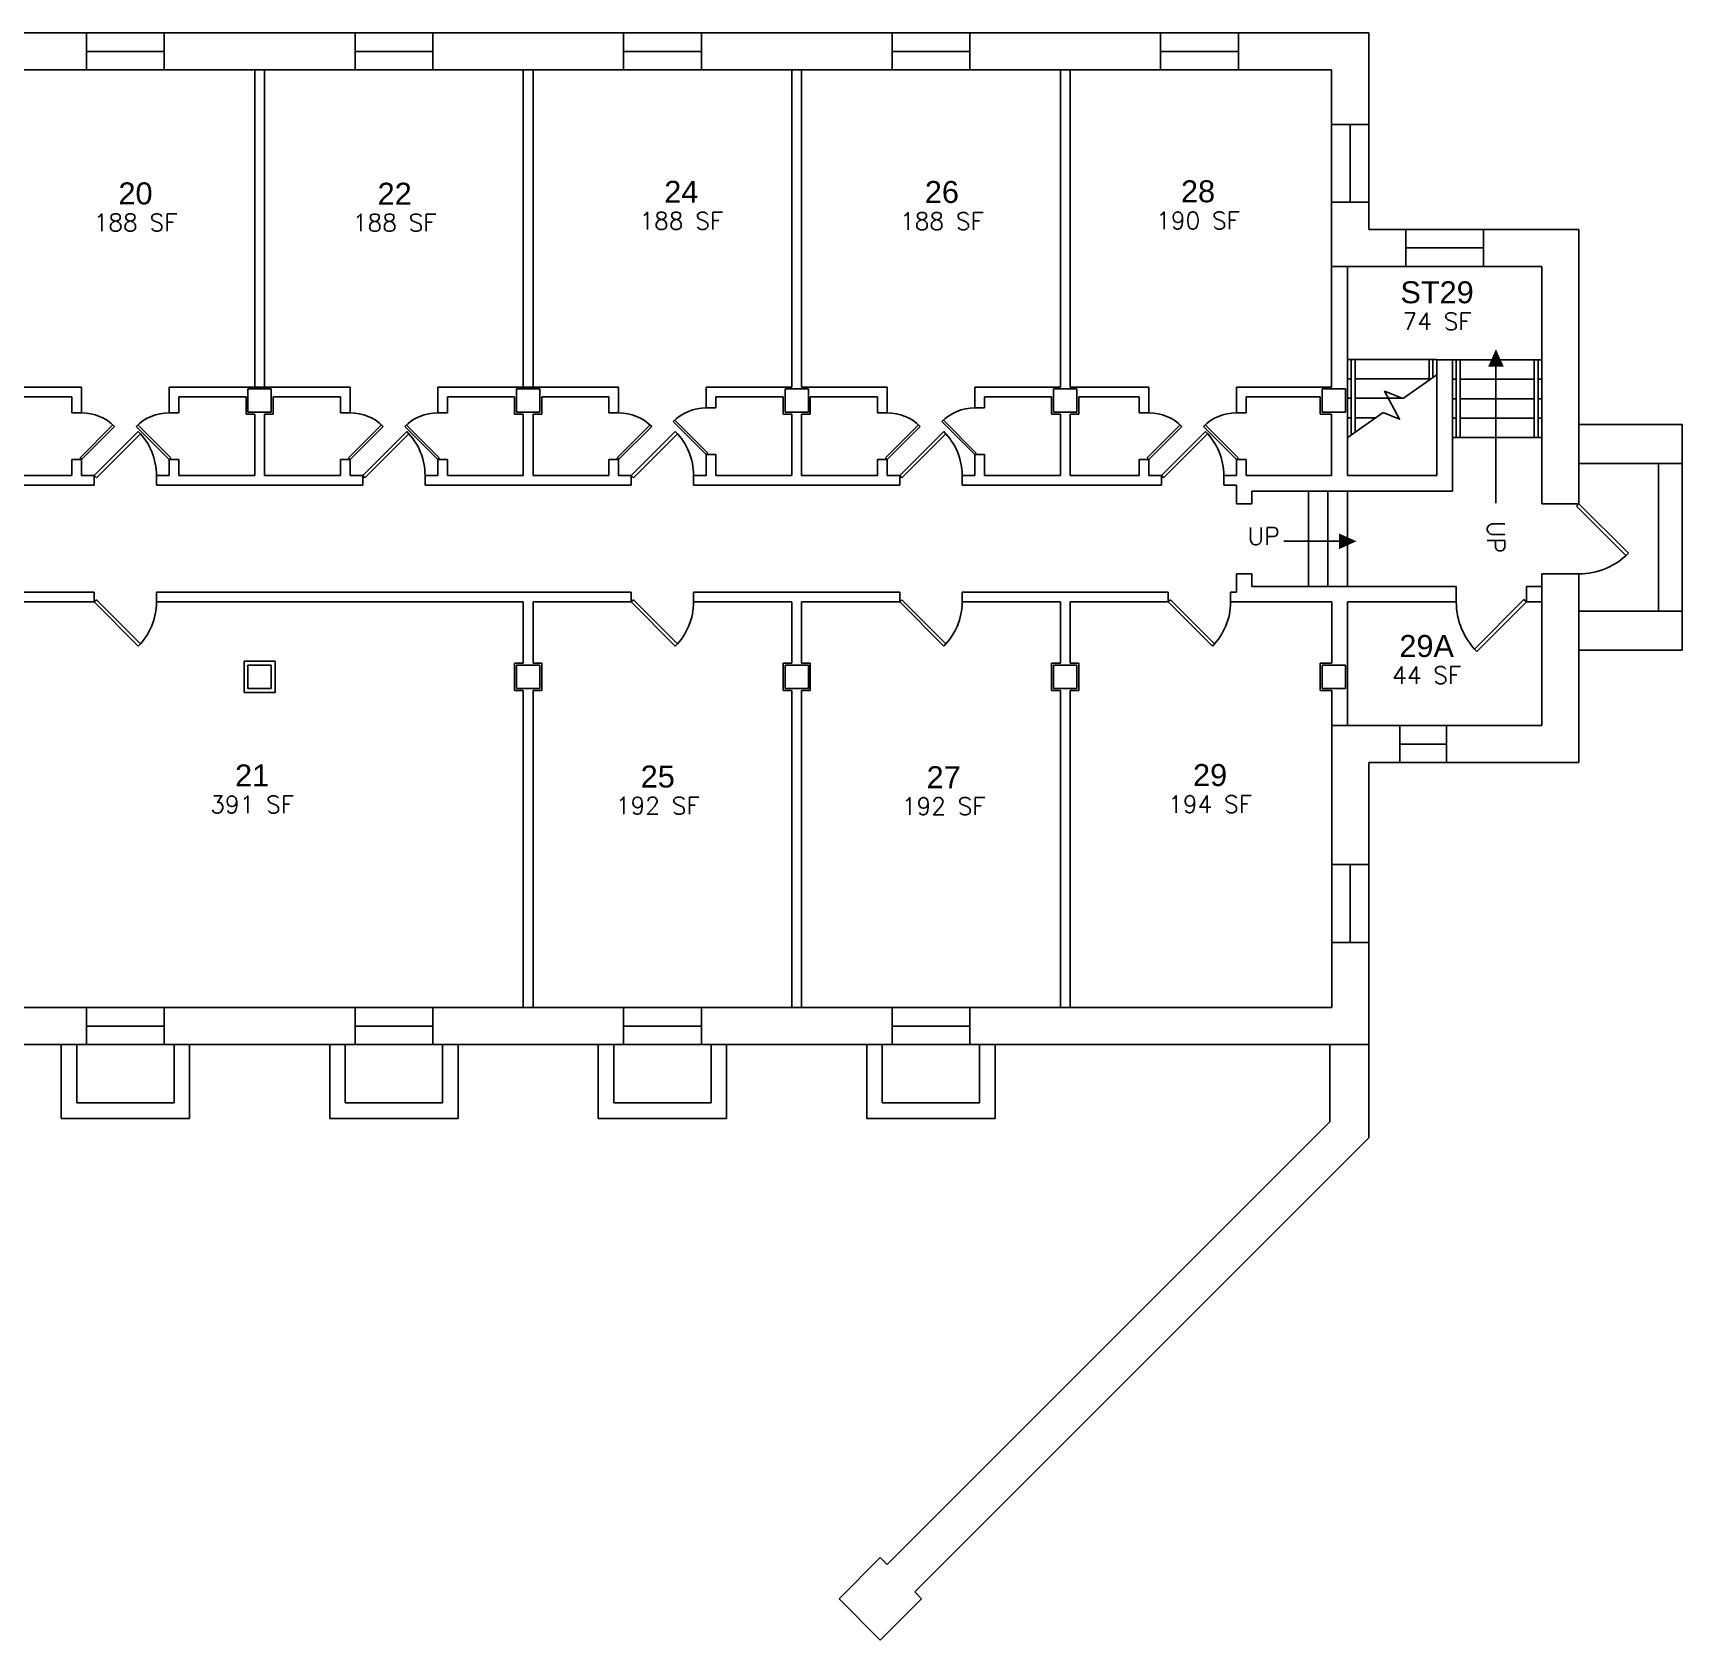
# Model space of a CAD drawing. Header units: inches. Extents: x -346 to 2997, y 75 to 2144.
# Drawn here: x 2149 to 2997, y 1197 to 2024 of the extents above; entities that cross this region are included whole.
import ezdxf
from ezdxf.enums import TextEntityAlignment as Align

# ---------------------------------------------------------------- set-up
doc = ezdxf.new("R2010")
doc.units = ezdxf.units.IN
doc.header["$MEASUREMENT"] = 0
doc.layers.get('0').update_dxf_attribs({"linetype": 'CONTINUOUS'})
for name, color, linetype in [('A-DOOR', 2, 'CONTINUOUS'), ('A-FLOR-LEVL', 3, 'CONTINUOUS'), ('A-GLAZ', 2, 'CONTINUOUS'), ('A-SPAC-ANOT', 4, 'CONTINUOUS'), ('A-SPAC-RMNO', 4, 'CONTINUOUS'), ('A-SPAC-RMTW', 4, 'CONTINUOUS'), ('A-WALL', 7, 'CONTINUOUS'), ('L-SITE', 1, 'CONTINUOUS'), ('S-COLS', 5, 'CONTINUOUS')]:
    doc.layers.add(name, color=color, linetype=linetype)
doc.styles.add('FAI1', font='arial.ttf')
doc.styles.add('ROMANS', font='romans.shx')
doc.styles.add('simplex', font='simplex.shx')

# ---------------------------------------------------------------- blocks, each defined once
blk = doc.blocks.new('ARR')
blk.add_line((0, 0), (0, -70.14275))
blk.add_solid([(-4, 0), (4, 0), (0, 8.96525)])
blk = doc.blocks.new('AWI002')
blk.add_line((-0.5, -1), (0.5, -1))
blk = doc.blocks.new('ADO001')
for p, q in [((0.207106, 0.707105), (-0.499999, 0)), ((-0.465625, -0.034373), (0.240643, 0.671896)), ((-0.499999, 0), (-0.465625, -0.034373))]:
    blk.add_line(p, q)
blk.add_arc((-0.499999, 0), 0.999997, 0, 45)
blk = doc.blocks.new('ADO101')
for p, q in [((0.465624, -0.034373), (-0.240645, 0.671896)), ((-0.207108, 0.707105), (0.499997, 0)), ((0.499997, 0), (0.465624, -0.034373))]:
    blk.add_line(p, q)
blk.add_arc((0.499997, 0), 0.999997, 135, 180)
blk = doc.blocks.new('FMGRM1')
at = {"style": 'FAI1'}
for tag, p in [('DATA1', (0, -0.284)), ('DATA2', (0, -0.443)), ('DATA3', (0, -0.602)), ('DATA4', (0, -0.762)), ('DATA5', (0, -0.921))]:
    blk.add_attdef(tag, text='', height=0.117, dxfattribs=at).set_placement(p, align=Align.CENTER)
at = {"layer": 'A-SPAC-RMNO', "style": 'FAI1'}
blk.add_attdef('RMNUMB', text='', height=0.16, dxfattribs=at).set_placement((0, 0), align=Align.MIDDLE)

msp = doc.modelspace()

# ---------------------------------------------------------------- linework, layer by layer
at = {"layer": 'A-FLOR-LEVL'}
for p, q in [((2824.71, 1855.77), (2870.71, 1855.77)), ((2826.71, 1816.86), (2826.71, 1855.77)), ((2828.71, 1818.27), (2828.71, 1855.77)), ((2853.52, 1835.77), (2870.71, 1847.89)), ((2866.71, 1845.07), (2866.71, 1855.56)), ((2868.71, 1846.48), (2868.71, 1855.56)), ((2924.71, 1855.56), (2878.71, 1855.56)), ((2880.71, 1815.56), (2880.71, 1855.56)), ((2882.71, 1815.56), (2882.71, 1855.56)), ((2920.71, 1815.56), (2920.71, 1855.56)), ((2922.71, 1815.56), (2922.71, 1855.56)), ((2824.71, 1845.77), (2826.71, 1845.77)), ((2828.71, 1845.77), (2866.71, 1845.77)), ((2880.71, 1845.56), (2878.71, 1845.56)), ((2920.71, 1845.56), (2882.71, 1845.56)), ((2924.71, 1845.56), (2922.71, 1845.56)), ((2824.71, 1835.77), (2826.71, 1835.77)), ((2828.71, 1835.77), (2853.52, 1835.77)), ((2880.71, 1835.56), (2878.71, 1835.56)), ((2920.71, 1835.56), (2882.71, 1835.56)), ((2924.71, 1835.56), (2922.71, 1835.56)), ((2824.71, 1825.77), (2826.71, 1825.77)), ((2825.16, 1815.77), (2843.07, 1828.39)), ((2828.71, 1825.77), (2839.34, 1825.77)), ((2880.71, 1825.56), (2878.71, 1825.56)), ((2920.71, 1825.56), (2882.71, 1825.56)), ((2924.71, 1825.56), (2922.71, 1825.56)), ((2924.71, 1815.56), (2878.71, 1815.56)), ((2804.71, 1788.06), (2804.71, 1739.06)), ((2814.71, 1788.06), (2814.71, 1739.06)), ((2824.71, 1788.06), (2824.71, 1739.06)), ((2820.47, 1762.27), (2792.1, 1762.27))]:
    msp.add_line(p, q, dxfattribs=at)
msp.add_lwpolyline([(2843.07, 1828.39), (2851.57, 1824.99), (2843.86, 1839.38), (2852.81, 1835.78)], dxfattribs=at)
msp.add_solid([(2820.47, 1766.27), (2820.47, 1758.27), (2829.44, 1762.27)], dxfattribs=at)
at = {"layer": 'A-GLAZ'}
for p, q in [((2216.71, 2023.56), (2176.71, 2023.56)), ((2354.71, 2023.56), (2314.71, 2023.56)), ((2492.71, 2023.56), (2452.71, 2023.56)), ((2630.71, 2023.56), (2590.71, 2023.56)), ((2768.71, 2023.56), (2728.71, 2023.56)), ((2216.71, 2004.56), (2176.71, 2004.56)), ((2354.71, 2004.56), (2314.71, 2004.56)), ((2492.71, 2004.56), (2452.71, 2004.56)), ((2630.71, 2004.56), (2590.71, 2004.56)), ((2768.71, 2004.56), (2728.71, 2004.56)), ((2816.53, 1936.56), (2816.53, 1976.56)), ((2835.71, 1936.56), (2835.71, 1976.56)), ((2894.71, 1922.56), (2854.71, 1922.56)), ((2894.71, 1903.56), (2854.71, 1903.56)), ((2875.71, 1667.56), (2851.71, 1667.56)), ((2875.71, 1648.56), (2851.71, 1648.56)), ((2816.71, 1556.06), (2816.71, 1596.06)), ((2835.71, 1556.06), (2835.71, 1596.06)), ((2176.71, 1522.56), (2216.71, 1522.56)), ((2314.71, 1522.56), (2354.71, 1522.56)), ((2452.71, 1522.56), (2492.71, 1522.56)), ((2590.71, 1522.56), (2630.71, 1522.56)), ((2176.71, 1503.56), (2216.71, 1503.56)), ((2314.71, 1503.56), (2354.71, 1503.56)), ((2452.71, 1503.56), (2492.71, 1503.56)), ((2590.71, 1503.56), (2630.71, 1503.56))]:
    msp.add_line(p, q, dxfattribs=at)
at = {"layer": 'A-WALL'}
for p, q in [((917.71, 2023.56), (2835.71, 2023.56)), ((2176.71, 2023.56), (2176.71, 2004.56)), ((2216.71, 2023.56), (2216.71, 2004.56)), ((2314.71, 2004.56), (2314.71, 2023.56)), ((2354.71, 2004.56), (2354.71, 2023.56)), ((2452.71, 2023.56), (2452.71, 2004.56)), ((2492.71, 2023.56), (2492.71, 2004.56)), ((2590.71, 2004.56), (2590.71, 2023.56)), ((2630.71, 2004.56), (2630.71, 2023.56)), ((2728.71, 2023.56), (2728.71, 2004.56)), ((2768.71, 2023.56), (2768.71, 2004.56)), ((2835.71, 1922.56), (2835.71, 2023.56)), ((2816.53, 2004.56), (915.71, 2004.56)), ((2263.21, 2004.56), (2263.21, 1841.56)), ((2268.21, 2004.56), (2268.21, 1841.56)), ((2401.21, 2004.56), (2401.21, 1841.56)), ((2406.21, 2004.56), (2406.21, 1841.56)), ((2539.21, 2004.56), (2539.21, 1841.56)), ((2544.21, 2004.56), (2544.21, 1841.56)), ((2677.21, 2004.56), (2677.21, 1841.56)), ((2682.21, 2004.56), (2682.21, 1841.56)), ((2816.53, 1841.56), (2816.53, 2004.56)), ((2816.53, 1976.56), (2835.71, 1976.56)), ((2816.53, 1936.56), (2835.71, 1936.56)), ((2943.71, 1922.56), (2835.71, 1922.56)), ((2854.71, 1903.56), (2854.71, 1922.56)), ((2894.71, 1903.56), (2894.71, 1922.56)), ((2943.71, 1781.56), (2943.71, 1922.56)), ((2924.71, 1903.56), (2816.53, 1903.56)), ((2824.71, 1796.06), (2824.71, 1903.56)), ((2924.71, 1781.56), (2924.71, 1903.56)), ((2878.71, 1855.56), (2870.27, 1855.56)), ((2870.71, 1796.06), (2870.71, 1855.56)), ((2878.71, 1788.06), (2878.71, 1855.56)), ((2130.21, 1841.56), (2174.21, 1841.56)), ((2174.21, 1841.56), (2174.21, 1828.31)), ((2219.21, 1841.56), (2263.21, 1841.56)), ((2219.21, 1841.56), (2219.21, 1828.31)), ((2272.71, 1841.56), (2258.71, 1841.56)), ((2268.21, 1841.56), (2312.21, 1841.56)), ((2312.21, 1841.56), (2312.21, 1828.31)), ((2357.21, 1841.56), (2401.21, 1841.56)), ((2357.21, 1841.56), (2357.21, 1828.31)), ((2410.71, 1841.56), (2396.71, 1841.56)), ((2406.21, 1841.56), (2450.21, 1841.56)), ((2450.21, 1841.56), (2450.21, 1828.31)), ((2495.21, 1841.56), (2539.21, 1841.56)), ((2495.21, 1841.56), (2495.21, 1830.81)), ((2539.21, 1841.56), (2534.71, 1841.56)), ((2544.21, 1841.56), (2588.21, 1841.56)), ((2548.71, 1841.56), (2544.21, 1841.56)), ((2588.21, 1841.56), (2588.21, 1828.31)), ((2633.21, 1841.56), (2633.21, 1830.81)), ((2677.21, 1841.56), (2633.21, 1841.56)), ((2673.71, 1841.56), (2677.21, 1841.56)), ((2686.71, 1841.56), (2682.21, 1841.56)), ((2682.21, 1841.56), (2722.71, 1841.56)), ((2722.71, 1841.56), (2722.71, 1828.31)), ((2767.71, 1841.56), (2767.71, 1828.31)), ((2767.71, 1841.56), (2816.53, 1841.56)), ((2816.53, 1841.56), (2810.71, 1841.56)), ((2134.71, 1836.56), (2169.21, 1836.56)), ((2169.21, 1836.56), (2169.21, 1828.31)), ((2224.21, 1836.56), (2258.71, 1836.56)), ((2224.21, 1836.56), (2224.21, 1828.31)), ((2258.71, 1836.56), (2258.71, 1827.56)), ((2272.71, 1827.56), (2272.71, 1836.56)), ((2272.71, 1836.56), (2307.21, 1836.56)), ((2307.21, 1836.56), (2307.21, 1828.31)), ((2362.21, 1836.56), (2396.71, 1836.56)), ((2362.21, 1836.56), (2362.21, 1828.31)), ((2396.71, 1836.56), (2396.71, 1827.56)), ((2410.71, 1827.56), (2410.71, 1836.56)), ((2410.71, 1836.56), (2445.21, 1836.56)), ((2445.21, 1836.56), (2445.21, 1828.31)), ((2500.21, 1830.81), (2495.21, 1830.81)), ((2500.21, 1836.56), (2534.71, 1836.56)), ((2500.21, 1836.56), (2500.21, 1830.81)), ((2534.71, 1836.56), (2534.71, 1827.56)), ((2548.71, 1836.56), (2583.21, 1836.56)), ((2548.71, 1827.56), (2548.71, 1836.56)), ((2583.21, 1836.56), (2583.21, 1828.31)), ((2638.21, 1830.81), (2633.21, 1830.81)), ((2638.21, 1836.56), (2638.21, 1830.81)), ((2638.21, 1836.56), (2672.71, 1836.56)), ((2672.71, 1836.56), (2672.71, 1827.56)), ((2686.71, 1836.56), (2717.71, 1836.56)), ((2686.71, 1827.56), (2686.71, 1836.56)), ((2717.71, 1836.56), (2717.71, 1828.31)), ((2772.71, 1836.56), (2772.71, 1828.31)), ((2772.71, 1836.56), (2810.71, 1836.56)), ((2810.71, 1836.56), (2810.71, 1827.56)), ((2174.21, 1828.31), (2169.21, 1828.31)), ((2224.21, 1828.31), (2219.21, 1828.31)), ((2258.71, 1827.56), (2263.21, 1827.56)), ((2263.21, 1827.56), (2263.21, 1796.06)), ((2268.21, 1827.56), (2268.21, 1796.06)), ((2268.21, 1827.56), (2272.71, 1827.56)), ((2312.21, 1828.31), (2307.21, 1828.31)), ((2362.21, 1828.31), (2357.21, 1828.31)), ((2396.71, 1827.56), (2401.21, 1827.56)), ((2401.21, 1827.56), (2401.21, 1796.06)), ((2406.21, 1827.56), (2406.21, 1796.06)), ((2406.21, 1827.56), (2410.71, 1827.56)), ((2450.21, 1828.31), (2445.21, 1828.31)), ((2534.71, 1827.56), (2539.21, 1827.56)), ((2539.21, 1827.56), (2539.21, 1796.06)), ((2544.21, 1827.56), (2544.21, 1796.06)), ((2544.21, 1827.56), (2548.71, 1827.56)), ((2588.21, 1828.31), (2583.21, 1828.31)), ((2672.71, 1827.56), (2677.21, 1827.56)), ((2677.21, 1827.56), (2677.21, 1796.06)), ((2682.21, 1827.56), (2682.21, 1796.06)), ((2682.21, 1827.56), (2686.71, 1827.56)), ((2717.71, 1828.31), (2722.71, 1828.31)), ((2772.71, 1828.31), (2767.71, 1828.31)), ((2810.71, 1827.56), (2816.53, 1827.56)), ((2816.53, 1796.06), (2816.53, 1827.56)), ((2495.21, 1806.81), (2495.21, 1796.06)), ((2500.21, 1806.81), (2495.21, 1806.81)), ((2500.21, 1806.81), (2500.21, 1796.06)), ((2633.21, 1806.81), (2633.21, 1796.06)), ((2638.21, 1806.81), (2633.21, 1806.81)), ((2638.21, 1806.81), (2638.21, 1796.06)), ((2169.21, 1804.31), (2169.21, 1796.06)), ((2174.21, 1804.31), (2169.21, 1804.31)), ((2174.21, 1804.31), (2174.21, 1796.06)), ((2219.21, 1804.31), (2219.21, 1796.06)), ((2224.21, 1804.31), (2219.21, 1804.31)), ((2224.21, 1804.31), (2224.21, 1796.06)), ((2307.21, 1804.31), (2307.21, 1796.06)), ((2312.21, 1804.31), (2307.21, 1804.31)), ((2312.21, 1804.31), (2312.21, 1796.06)), ((2357.21, 1804.31), (2357.21, 1796.06)), ((2362.21, 1804.31), (2357.21, 1804.31)), ((2362.21, 1804.31), (2362.21, 1796.06)), ((2445.21, 1804.31), (2445.21, 1796.06)), ((2450.21, 1804.31), (2445.21, 1804.31)), ((2450.21, 1804.31), (2450.21, 1796.06)), ((2583.21, 1804.31), (2583.21, 1796.06)), ((2588.21, 1804.31), (2583.21, 1804.31)), ((2588.21, 1804.31), (2588.21, 1796.06)), ((2717.71, 1804.31), (2717.71, 1796.06)), ((2717.71, 1804.31), (2722.71, 1804.31)), ((2722.71, 1804.31), (2722.71, 1796.06)), ((2767.71, 1804.31), (2767.71, 1796.06)), ((2772.71, 1804.31), (2767.71, 1804.31)), ((2772.71, 1804.31), (2772.71, 1796.06)), ((2074.71, 1791.06), (2180.71, 1791.06)), ((2086.21, 1796.06), (2169.21, 1796.06)), ((2174.21, 1796.06), (2180.71, 1796.06)), ((2180.71, 1791.06), (2180.71, 1796.06)), ((2212.71, 1796.06), (2219.21, 1796.06)), ((2212.71, 1791.06), (2212.71, 1796.06)), ((2212.71, 1791.06), (2318.71, 1791.06)), ((2224.21, 1796.06), (2263.21, 1796.06)), ((2268.21, 1796.06), (2307.21, 1796.06)), ((2312.21, 1796.06), (2318.71, 1796.06)), ((2318.71, 1791.06), (2318.71, 1796.06)), ((2350.71, 1796.06), (2357.21, 1796.06)), ((2350.71, 1791.06), (2350.71, 1796.06)), ((2350.71, 1791.06), (2456.71, 1791.06)), ((2362.21, 1796.06), (2401.21, 1796.06)), ((2406.21, 1796.06), (2445.21, 1796.06)), ((2450.21, 1796.06), (2456.71, 1796.06)), ((2456.71, 1791.06), (2456.71, 1796.06)), ((2488.71, 1796.06), (2495.21, 1796.06)), ((2488.71, 1791.06), (2488.71, 1796.06)), ((2488.71, 1791.06), (2594.71, 1791.06)), ((2500.21, 1796.06), (2539.21, 1796.06)), ((2544.21, 1796.06), (2583.21, 1796.06)), ((2588.21, 1796.06), (2594.71, 1796.06)), ((2594.71, 1791.06), (2594.71, 1796.06)), ((2626.71, 1796.06), (2633.21, 1796.06)), ((2626.71, 1791.06), (2626.71, 1796.06)), ((2626.71, 1791.06), (2729.21, 1791.06)), ((2638.21, 1796.06), (2677.21, 1796.06)), ((2682.21, 1796.06), (2717.71, 1796.06)), ((2722.71, 1796.06), (2729.21, 1796.06)), ((2729.21, 1791.06), (2729.21, 1796.06)), ((2761.21, 1796.06), (2767.71, 1796.06)), ((2761.21, 1791.06), (2761.21, 1796.06)), ((2761.21, 1791.06), (2767.71, 1791.06)), ((2767.71, 1791.06), (2767.71, 1781.56)), ((2772.71, 1796.06), (2816.53, 1796.06)), ((2824.71, 1796.06), (2870.71, 1796.06)), ((2767.71, 1781.56), (2775.71, 1781.56)), ((2775.71, 1788.06), (2878.71, 1788.06)), ((2775.71, 1788.06), (2775.71, 1781.56)), ((2924.71, 1781.56), (2943.71, 1781.56)), ((2767.71, 1745.56), (2775.71, 1745.56)), ((2767.71, 1745.56), (2767.71, 1736.06)), ((2775.71, 1745.56), (2775.71, 1739.06)), ((2775.71, 1739.06), (2880.71, 1739.06)), ((2880.71, 1731.06), (2880.71, 1739.06)), ((2916.71, 1739.06), (2924.71, 1739.06)), ((2916.71, 1731.06), (2916.71, 1739.06)), ((2924.71, 1667.56), (2924.71, 1745.56)), ((2924.71, 1745.56), (2943.71, 1745.56)), ((2943.71, 1648.56), (2943.71, 1745.56)), ((2180.71, 1736.06), (2121.46, 1736.06)), ((2130.21, 1731.06), (2180.71, 1731.06)), ((2180.71, 1736.06), (2180.71, 1731.06)), ((2212.71, 1736.06), (2456.71, 1736.06)), ((2212.71, 1736.06), (2212.71, 1731.06)), ((2401.21, 1731.06), (2212.71, 1731.06)), ((2401.21, 1699.56), (2401.21, 1731.06)), ((2406.21, 1699.56), (2406.21, 1731.06)), ((2406.21, 1731.06), (2456.71, 1731.06)), ((2456.71, 1736.06), (2456.71, 1731.06)), ((2488.71, 1736.06), (2594.71, 1736.06)), ((2488.71, 1736.06), (2488.71, 1731.06)), ((2488.71, 1731.06), (2539.21, 1731.06)), ((2539.21, 1699.56), (2539.21, 1731.06)), ((2544.21, 1699.56), (2544.21, 1731.06)), ((2544.21, 1731.06), (2594.71, 1731.06)), ((2594.71, 1736.06), (2594.71, 1731.06)), ((2626.71, 1736.06), (2732.71, 1736.06)), ((2626.71, 1736.06), (2626.71, 1731.06)), ((2626.71, 1731.06), (2677.21, 1731.06)), ((2677.21, 1699.56), (2677.21, 1731.06)), ((2682.21, 1731.06), (2732.71, 1731.06)), ((2682.21, 1699.56), (2682.21, 1731.06)), ((2732.71, 1731.06), (2732.71, 1736.06)), ((2764.71, 1731.06), (2764.71, 1736.06)), ((2764.71, 1736.06), (2767.71, 1736.06)), ((2764.71, 1731.06), (2816.71, 1731.06)), ((2816.71, 1699.56), (2816.71, 1731.06)), ((2824.71, 1667.56), (2824.71, 1731.06)), ((2824.71, 1731.06), (2880.71, 1731.06)), ((2916.71, 1731.06), (2924.71, 1731.06)), ((2273.71, 1700.56), (2257.71, 1700.56)), ((2257.71, 1700.56), (2257.71, 1684.56)), ((2273.71, 1684.56), (2273.71, 1700.56)), ((2396.71, 1699.56), (2396.71, 1685.56)), ((2401.21, 1699.56), (2396.71, 1699.56)), ((2410.71, 1699.56), (2406.21, 1699.56)), ((2410.71, 1685.56), (2410.71, 1699.56)), ((2534.71, 1699.56), (2534.71, 1685.56)), ((2539.21, 1699.56), (2534.71, 1699.56)), ((2548.71, 1699.56), (2544.21, 1699.56)), ((2548.71, 1685.56), (2548.71, 1699.56)), ((2672.71, 1699.56), (2672.71, 1685.56)), ((2677.21, 1699.56), (2672.71, 1699.56)), ((2686.71, 1699.56), (2682.21, 1699.56)), ((2686.71, 1685.56), (2686.71, 1699.56)), ((2810.71, 1699.56), (2810.71, 1685.56)), ((2816.71, 1699.56), (2810.71, 1699.56)), ((2824.71, 1685.56), (2824.71, 1699.56)), ((2257.71, 1684.56), (2273.71, 1684.56)), ((2396.71, 1685.56), (2401.21, 1685.56)), ((2401.21, 1522.56), (2401.21, 1685.56)), ((2406.21, 1522.56), (2406.21, 1685.56)), ((2406.21, 1685.56), (2410.71, 1685.56)), ((2534.71, 1685.56), (2539.21, 1685.56)), ((2539.21, 1522.56), (2539.21, 1685.56)), ((2544.21, 1522.56), (2544.21, 1685.56)), ((2544.21, 1685.56), (2548.71, 1685.56)), ((2672.71, 1685.56), (2677.21, 1685.56)), ((2677.21, 1522.56), (2677.21, 1685.56)), ((2682.21, 1522.56), (2682.21, 1685.56)), ((2682.21, 1685.56), (2686.71, 1685.56)), ((2810.71, 1685.56), (2816.71, 1685.56)), ((2816.71, 1522.56), (2816.71, 1685.56)), ((2924.71, 1667.56), (2816.71, 1667.56)), ((2851.71, 1667.56), (2851.71, 1648.56)), ((2875.71, 1667.56), (2875.71, 1648.56)), ((2835.71, 1648.56), (2943.71, 1648.56)), ((2835.71, 1648.56), (2835.71, 1503.56)), ((2816.71, 1596.06), (2835.71, 1596.06)), ((2816.71, 1556.06), (2835.71, 1556.06)), ((1023.71, 1522.56), (2816.71, 1522.56)), ((2176.71, 1522.56), (2176.71, 1503.56)), ((2216.71, 1522.56), (2216.71, 1503.56)), ((2314.71, 1522.56), (2314.71, 1503.56)), ((2354.71, 1522.56), (2354.71, 1503.56)), ((2452.71, 1522.56), (2452.71, 1503.56)), ((2492.71, 1522.56), (2492.71, 1503.56)), ((2590.71, 1522.56), (2590.71, 1503.56)), ((2630.71, 1522.56), (2630.71, 1503.56)), ((2835.71, 1503.56), (1025.32, 1503.56)), ((2163.71, 1503.56), (2163.71, 1465.56)), ((2171.71, 1503.56), (2171.71, 1473.56)), ((2221.71, 1473.56), (2221.71, 1503.56)), ((2229.71, 1465.56), (2229.71, 1503.56)), ((2301.71, 1503.56), (2301.71, 1465.56)), ((2309.71, 1503.56), (2309.71, 1473.56)), ((2359.71, 1473.56), (2359.71, 1503.56)), ((2367.71, 1465.56), (2367.71, 1503.56)), ((2439.71, 1503.56), (2439.71, 1465.56)), ((2447.71, 1503.56), (2447.71, 1473.56)), ((2497.71, 1473.56), (2497.71, 1503.56)), ((2505.71, 1465.56), (2505.71, 1503.56)), ((2577.71, 1503.56), (2577.71, 1465.56)), ((2585.71, 1503.56), (2585.71, 1473.56)), ((2635.71, 1473.56), (2635.71, 1503.56)), ((2643.71, 1465.56), (2643.71, 1503.56)), ((2171.71, 1473.56), (2221.71, 1473.56)), ((2309.71, 1473.56), (2359.71, 1473.56)), ((2447.71, 1473.56), (2497.71, 1473.56)), ((2585.71, 1473.56), (2635.71, 1473.56)), ((2163.71, 1465.56), (2229.71, 1465.56)), ((2301.71, 1465.56), (2367.71, 1465.56)), ((2439.71, 1465.56), (2505.71, 1465.56)), ((2577.71, 1465.56), (2643.71, 1465.56))]:
    msp.add_line(p, q, dxfattribs=at)
at = {"layer": 'L-SITE'}
for p, q in [((2943.71, 1822.27), (2996.71, 1822.27)), ((2996.71, 1706.27), (2996.71, 1822.27)), ((2943.71, 1802.27), (2996.71, 1802.27)), ((2984.71, 1726.27), (2984.71, 1802.27)), ((2943.71, 1726.27), (2996.71, 1726.27)), ((2943.71, 1706.27), (2996.71, 1706.27)), ((2815.71, 1503.56), (2815.71, 1463.85)), ((2835.71, 1503.56), (2835.71, 1455.56)), ((2815.71, 1463.85), (2588.23, 1236.36)), ((2835.71, 1455.56), (2602.37, 1222.22)), ((2584.69, 1239.89), (2563.48, 1218.68)), ((2588.23, 1236.36), (2584.69, 1239.89)), ((2605.9, 1218.68), (2602.37, 1222.22)), ((2584.69, 1197.47), (2563.48, 1218.68)), ((2605.9, 1218.68), (2584.69, 1197.47))]:
    msp.add_line(p, q, dxfattribs=at)
at = {"layer": 'S-COLS'}
for p, q in [((2259.71, 1828.56), (2259.71, 1840.56)), ((2259.71, 1840.56), (2271.71, 1840.56)), ((2271.71, 1840.56), (2271.71, 1828.56)), ((2397.71, 1828.56), (2397.71, 1840.56)), ((2397.71, 1840.56), (2409.71, 1840.56)), ((2409.71, 1840.56), (2409.71, 1828.56)), ((2535.71, 1828.56), (2535.71, 1840.56)), ((2535.71, 1840.56), (2547.71, 1840.56)), ((2547.71, 1840.56), (2547.71, 1828.56)), ((2673.71, 1840.56), (2685.71, 1840.56)), ((2673.71, 1828.56), (2673.71, 1840.56)), ((2685.71, 1840.56), (2685.71, 1828.56)), ((2811.71, 1828.56), (2811.71, 1840.56)), ((2811.71, 1840.56), (2823.71, 1840.56)), ((2823.71, 1840.56), (2823.71, 1828.56)), ((2271.71, 1828.56), (2259.71, 1828.56)), ((2409.71, 1828.56), (2397.71, 1828.56)), ((2547.71, 1828.56), (2535.71, 1828.56)), ((2685.71, 1828.56), (2673.71, 1828.56)), ((2823.71, 1828.56), (2811.71, 1828.56)), ((2259.71, 1698.56), (2259.71, 1686.56)), ((2271.71, 1698.56), (2259.71, 1698.56)), ((2271.71, 1686.56), (2271.71, 1698.56)), ((2397.71, 1698.56), (2397.71, 1686.56)), ((2409.71, 1698.56), (2397.71, 1698.56)), ((2409.71, 1686.56), (2409.71, 1698.56)), ((2535.71, 1698.56), (2535.71, 1686.56)), ((2547.71, 1698.56), (2535.71, 1698.56)), ((2547.71, 1686.56), (2547.71, 1698.56)), ((2685.71, 1698.56), (2673.71, 1698.56)), ((2673.71, 1698.56), (2673.71, 1686.56)), ((2685.71, 1686.56), (2685.71, 1698.56)), ((2811.71, 1698.56), (2811.71, 1686.56)), ((2823.71, 1698.56), (2811.71, 1698.56)), ((2823.71, 1686.56), (2823.71, 1698.56)), ((2259.71, 1686.56), (2271.71, 1686.56)), ((2397.71, 1686.56), (2409.71, 1686.56)), ((2535.71, 1686.56), (2547.71, 1686.56)), ((2673.71, 1686.56), (2685.71, 1686.56)), ((2811.71, 1686.56), (2823.71, 1686.56))]:
    msp.add_line(p, q, dxfattribs=at)

# ---------------------------------------------------------------- block references
at = {"layer": 'A-DOOR', "zscale": 80}
for name, p, xscale, yscale, rotation in [('ADO001', (2495.21, 1818.81), 24, 24, 89.99999999999999), ('ADO001', (2633.21, 1818.81), 24, 24, 89.99999999999999), ('ADO101', (2174.21, 1816.31), 24, 24, 270), ('ADO001', (2219.21, 1816.31), 24, 24, 89.99999999999999), ('ADO101', (2312.21, 1816.31), 24, 24, 270), ('ADO001', (2357.21, 1816.31), 24, 24, 89.99999999999999), ('ADO101', (2450.21, 1816.31), 24, 24, 270), ('ADO101', (2588.21, 1816.31), 24, 24, 270), ('ADO101', (2722.71, 1816.31), 24, 24, 270), ('ADO001', (2767.71, 1816.31), 24, 24, 89.99999999999999), ('ADO001', (2943.71, 1763.56), 36, 36, 270), ('ADO101', (2196.71, 1731.06), 32, 32, 180), ('ADO101', (2472.71, 1731.06), 32, 32, 180), ('ADO101', (2610.71, 1731.06), 32, 32, 180), ('ADO101', (2748.71, 1731.06), 32, 32, 180), ('ADO001', (2898.71, 1731.06), 36, 36, 180)]:
    msp.add_blockref(name, p, dxfattribs=dict(at, xscale=xscale, yscale=yscale, rotation=rotation))
at = {"layer": 'A-DOOR', "xscale": 32, "yscale": 32, "zscale": 80}
for p in [(2196.71, 1796.06), (2334.71, 1796.06), (2472.71, 1796.06), (2610.71, 1796.06), (2745.21, 1796.06)]:
    msp.add_blockref('ADO001', p, dxfattribs=at)
at = {"layer": 'A-FLOR-LEVL'}
msp.add_blockref('ARR', (2901.08, 1852.08), dxfattribs=at)
at = {"layer": 'A-GLAZ', "zscale": 36}
for p, xscale, yscale in [((2196.71, 2023.56), 40, 9.501261), ((2334.71, 2023.56), 40, 9.501261), ((2472.71, 2023.56), 40, 9.501261), ((2610.71, 2023.56), 40, 9.501261), ((2748.71, 2023.56), 40, 9.501261), ((2874.71, 1922.56), 40, 9.5), ((2863.71, 1667.56), 24, 9.5)]:
    msp.add_blockref('AWI002', p, dxfattribs=dict(at, xscale=xscale, yscale=yscale))
at = {"layer": 'A-GLAZ', "xscale": 40, "zscale": 36}
for p, yscale, rotation in [((2835.71, 1956.56), 9.591094, 270), ((2835.71, 1576.06), 9.5, 270), ((2196.71, 1503.56), 9.5, 180), ((2334.71, 1503.56), 9.5, 180), ((2472.71, 1503.56), 9.5, 180), ((2610.71, 1503.56), 9.5, 180)]:
    msp.add_blockref('AWI002', p, dxfattribs=dict(at, yscale=yscale, rotation=rotation))
at = {"layer": 'A-SPAC-RMTW'}
ref = msp.add_blockref('FMGRM1', (2201.91, 1941.11), dxfattribs=dict(at, xscale=70.54999999999998, yscale=70.54999999999998, zscale=70.54999999999998))
ref.add_attrib('RMNUMB', '20', dxfattribs={"layer": 'A-SPAC-RMNO', "height": 11.288, "style": 'FAI1'}).set_placement((2201.91, 1941.11), align=Align.MIDDLE)
ref = msp.add_blockref('FMGRM1', (2335.1, 1941.01), dxfattribs=dict(at, xscale=70.54999999999998, yscale=70.54999999999998, zscale=70.54999999999998))
ref.add_attrib('RMNUMB', '22', dxfattribs={"layer": 'A-SPAC-RMNO', "height": 11.288, "style": 'FAI1'}).set_placement((2335.1, 1941.01), align=Align.MIDDLE)
ref = msp.add_blockref('FMGRM1', (2482.42, 1941.99), dxfattribs=dict(at, xscale=70.54999999999998, yscale=70.54999999999998, zscale=70.54999999999998))
ref.add_attrib('RMNUMB', '24', dxfattribs={"layer": 'A-SPAC-RMNO', "height": 11.288, "style": 'FAI1'}).set_placement((2482.42, 1941.99), align=Align.MIDDLE)
ref = msp.add_blockref('FMGRM1', (2616.33, 1941.83), dxfattribs=dict(at, xscale=70.54999999999998, yscale=70.54999999999998, zscale=70.54999999999998))
ref.add_attrib('RMNUMB', '26', dxfattribs={"layer": 'A-SPAC-RMNO', "height": 11.288, "style": 'FAI1'}).set_placement((2616.33, 1941.83), align=Align.MIDDLE)
ref = msp.add_blockref('FMGRM1', (2747.98, 1942.18), dxfattribs=dict(at, xscale=70.54999999999998, yscale=70.54999999999998, zscale=70.54999999999998))
ref.add_attrib('RMNUMB', '28', dxfattribs={"layer": 'A-SPAC-RMNO', "height": 11.288, "style": 'FAI1'}).set_placement((2747.98, 1942.18), align=Align.MIDDLE)
ref = msp.add_blockref('FMGRM1', (2870.82, 1890.28), dxfattribs=dict(at, xscale=70.54999999999998, yscale=70.54999999999998, zscale=70.54999999999998))
ref.add_attrib('RMNUMB', 'ST29', dxfattribs={"layer": 'A-SPAC-RMNO', "height": 11.288, "style": 'FAI1'}).set_placement((2870.82, 1890.28), align=Align.MIDDLE)
ref = msp.add_blockref('FMGRM1', (2865.48, 1708.44), dxfattribs=dict(at, xscale=70.54999999999998, yscale=70.54999999999998, zscale=70.54999999999998))
ref.add_attrib('RMNUMB', '29A', dxfattribs={"layer": 'A-SPAC-RMNO', "height": 11.288, "style": 'FAI1'}).set_placement((2865.48, 1708.44), align=Align.MIDDLE)
ref = msp.add_blockref('FMGRM1', (2261.84, 1641.98), dxfattribs=dict(at, xscale=70.54999999999998, yscale=70.54999999999998, zscale=70.54999999999998))
ref.add_attrib('RMNUMB', '21', dxfattribs={"layer": 'A-SPAC-RMNO', "height": 11.288, "style": 'FAI1'}).set_placement((2261.84, 1641.98), align=Align.MIDDLE)
ref = msp.add_blockref('FMGRM1', (2470.3, 1641.34), dxfattribs=dict(at, xscale=70.54999999999998, yscale=70.54999999999998, zscale=70.54999999999998))
ref.add_attrib('RMNUMB', '25', dxfattribs={"layer": 'A-SPAC-RMNO', "height": 11.288, "style": 'FAI1'}).set_placement((2470.3, 1641.34), align=Align.MIDDLE)
ref = msp.add_blockref('FMGRM1', (2617.25, 1641.08), dxfattribs=dict(at, xscale=70.54999999999998, yscale=70.54999999999998, zscale=70.54999999999998))
ref.add_attrib('RMNUMB', '27', dxfattribs={"layer": 'A-SPAC-RMNO', "height": 11.288, "style": 'FAI1'}).set_placement((2617.25, 1641.08), align=Align.MIDDLE)
ref = msp.add_blockref('FMGRM1', (2754.16, 1642.11), dxfattribs=dict(at, xscale=70.54999999999998, yscale=70.54999999999998, zscale=70.54999999999998))
ref.add_attrib('RMNUMB', '29', dxfattribs={"layer": 'A-SPAC-RMNO', "height": 11.288, "style": 'FAI1'}).set_placement((2754.16, 1642.11), align=Align.MIDDLE)

# ---------------------------------------------------------------- texts
at = {"layer": 'A-FLOR-LEVL', "style": 'simplex'}
msp.add_text('UP', height=9, dxfattribs=at).set_placement((2773.47, 1760.36))
msp.add_text('UP', height=9, rotation=270, dxfattribs=at).set_placement((2896.58, 1772.72))
at = {"layer": 'A-SPAC-ANOT', "style": 'ROMANS'}
for s, p in [('188 SF', (2201.91, 1921.71)), ('188 SF', (2335.1, 1921.61)), ('188 SF', (2482.42, 1922.59)), ('188 SF', (2616.33, 1922.43)), ('190 SF', (2747.98, 1922.78)), ('74 SF', (2870.82, 1870.88)), ('44 SF', (2865.48, 1689.04)), ('391 SF', (2261.84, 1622.58)), ('192 SF', (2470.3, 1621.94)), ('192 SF', (2617.25, 1621.67)), ('194 SF', (2754.16, 1622.71))]:
    msp.add_text(s, height=8.819, dxfattribs=at).set_placement(p, align=Align.CENTER)

doc.saveas('drawing.dxf')
